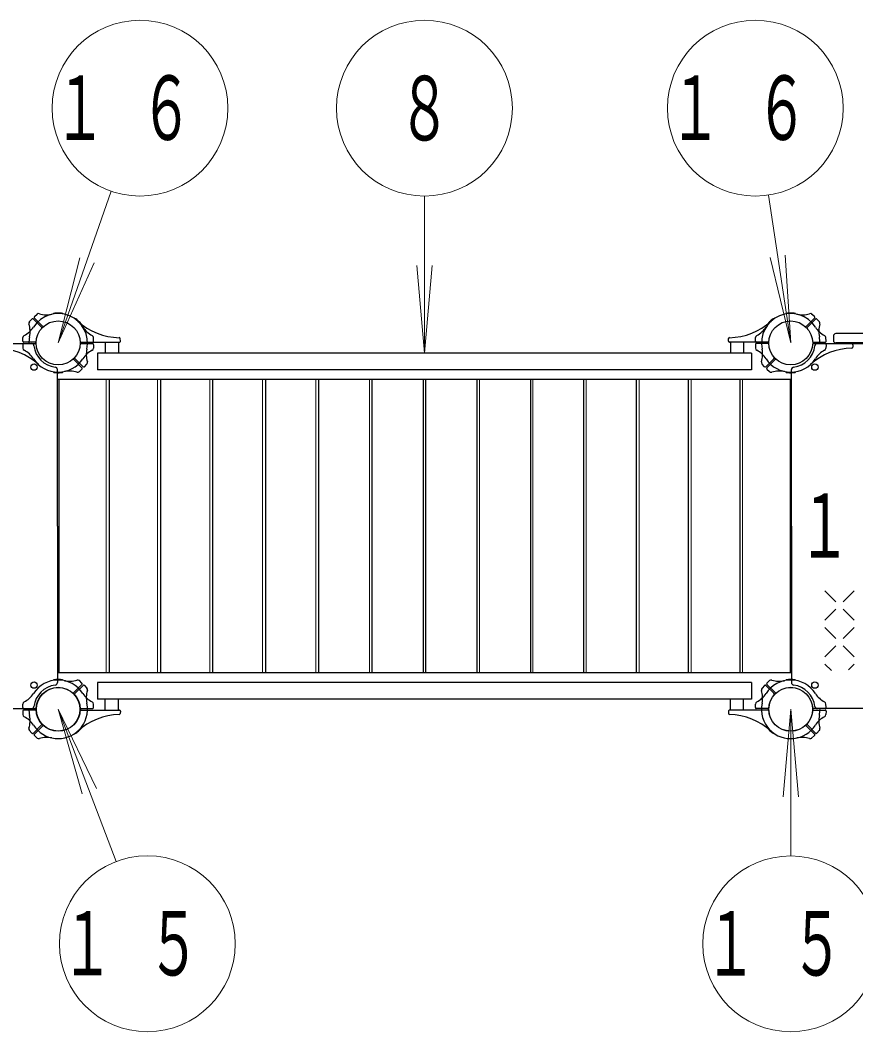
# Model space of a CAD drawing. Units: millimetres on the paper, scale 1:60. Extents: x -385 to 0, y -594 to 267.
# Drawn here: x -240.52 to -212.01, y 168.93 to 203.44 of the extents above; entities that cross this region are included whole.
import ezdxf
from ezdxf.enums import TextEntityAlignment as Align

# ---------------------------------------------------------------- set-up
doc = ezdxf.new("R2010")
doc.units = ezdxf.units.MM
doc.layers.add('LY_1', color=7, linetype='Continuous', lineweight=25)
doc.styles.add('ＭＳ ゴシック', font='')
doc.styles.get('ＭＳ ゴシック').set_extended_font_data('MS Gothic')

msp = doc.modelspace()

# ---------------------------------------------------------------- linework, layer by layer
at = {"layer": 'LY_1', "lineweight": 13}
for p, q in [((-237.422, 197.608), (-239.226, 192.432)), ((-226.726, 197.441), (-226.726, 192.082)), ((-214.987, 197.475), (-214.226, 192.432)), ((-239.226, 192.432), (-238.489, 195.34)), ((-214.226, 192.432), (-214.93, 195.348)), ((-214.226, 192.432), (-214.413, 195.426)), ((-239.226, 192.432), (-237.996, 195.168)), ((-226.726, 192.082), (-226.988, 195.07)), ((-226.726, 192.082), (-226.465, 195.07)), ((-237.586, 191.182), (-237.586, 181.182)), ((-235.831, 191.182), (-235.831, 181.182)), ((-234.05, 191.182), (-234.05, 181.182)), ((-232.248, 191.182), (-232.248, 181.182)), ((-230.431, 191.182), (-230.431, 181.182)), ((-228.602, 191.182), (-228.602, 181.182)), ((-224.85, 191.182), (-224.85, 181.182)), ((-223.022, 191.182), (-223.022, 181.182)), ((-221.204, 191.182), (-221.204, 181.182)), ((-219.402, 191.182), (-219.402, 181.182)), ((-217.621, 191.182), (-217.621, 181.182)), ((-215.867, 191.182), (-215.867, 181.182)), ((-212.683, 183.6), (-213.058, 183.975)), ((-212.058, 183.975), (-212.433, 183.6)), ((-212.683, 183.35), (-213.058, 182.975)), ((-212.058, 182.975), (-212.433, 183.35)), ((-212.683, 182.35), (-213.058, 182.725)), ((-212.058, 182.725), (-212.433, 182.35)), ((-212.683, 182.1), (-213.058, 181.725)), ((-212.058, 181.725), (-212.433, 182.1)), ((-212.835, 181.253), (-213.058, 181.475)), ((-212.058, 181.475), (-212.257, 181.276)), ((-239.226, 179.932), (-238.408, 177.046)), ((-239.226, 179.932), (-237.919, 177.232)), ((-237.25, 174.737), (-239.226, 179.932)), ((-214.226, 179.932), (-214.488, 176.943)), ((-214.226, 179.932), (-213.965, 176.943)), ((-214.226, 174.931), (-214.226, 179.932))]:
    msp.add_line(p, q, dxfattribs=at)
at = {"layer": 'LY_1'}
for p, q in [((-239.761, 193.002), (-240.039, 193.28)), ((-240.038, 193.328), (-239.942, 193.417)), ((-239.393, 193.418), (-239.393, 193.421)), ((-239.06, 193.418), (-239.06, 193.421)), ((-214.393, 193.418), (-214.393, 193.421)), ((-214.06, 193.418), (-214.06, 193.421)), ((-213.692, 193.002), (-213.414, 193.28)), ((-213.415, 193.328), (-213.511, 193.417)), ((-240.122, 193.243), (-240.211, 193.147)), ((-239.796, 192.967), (-240.074, 193.244)), ((-238.647, 193.247), (-238.645, 193.249)), ((-238.411, 193.011), (-238.409, 193.013)), ((-215.041, 193.011), (-215.043, 193.013)), ((-214.806, 193.247), (-214.807, 193.249)), ((-213.656, 192.967), (-213.379, 193.244)), ((-213.331, 193.243), (-213.241, 193.147)), ((-240.433, 192.491), (-240.429, 192.613)), ((-238.019, 192.491), (-238.024, 192.622)), ((-237.102, 192.492), (-237.107, 192.579)), ((-216.35, 192.492), (-216.346, 192.579)), ((-215.433, 192.491), (-215.429, 192.622)), ((-213.019, 192.491), (-213.023, 192.613)), ((-212.768, 192.665), (-212.768, 192.515)), ((-203.268, 192.749), (-212.685, 192.749)), ((-245.476, 192.407), (-240.007, 192.407)), ((-240.433, 192.372), (-240.429, 192.241)), ((-240.007, 192.457), (-240.4, 192.457)), ((-238.445, 192.457), (-237.135, 192.457)), ((-238.445, 192.407), (-238.052, 192.407)), ((-238.019, 192.372), (-238.023, 192.251)), ((-237.62, 192.457), (-237.62, 192.082)), ((-237.166, 192.457), (-237.166, 192.082)), ((-215.007, 192.457), (-216.317, 192.457)), ((-216.286, 192.457), (-216.286, 192.082)), ((-215.833, 192.457), (-215.833, 192.082)), ((-215.433, 192.372), (-215.429, 192.251)), ((-215.007, 192.407), (-215.4, 192.407)), ((-213.445, 192.457), (-213.052, 192.457)), ((-213.445, 192.407), (-207.976, 192.407)), ((-213.019, 192.372), (-213.024, 192.241)), ((-203.268, 192.432), (-212.685, 192.432)), ((-212.102, 192.372), (-212.107, 192.284)), ((-238.656, 191.897), (-238.379, 191.62)), ((-215.566, 192.082), (-237.887, 192.082)), ((-237.887, 192.082), (-237.887, 191.515)), ((-215.566, 192.082), (-215.566, 191.515)), ((-214.796, 191.897), (-215.074, 191.62)), ((-238.692, 191.862), (-238.414, 191.584)), ((-238.415, 191.536), (-238.503, 191.454)), ((-238.331, 191.62), (-238.248, 191.709)), ((-215.122, 191.62), (-215.205, 191.709)), ((-214.761, 191.862), (-215.039, 191.584)), ((-215.038, 191.536), (-214.949, 191.454)), ((-239.393, 191.446), (-239.393, 191.443)), ((-239.251, 186.182), (-239.251, 191.522)), ((-239.06, 191.446), (-239.06, 191.443)), ((-215.566, 191.515), (-237.887, 191.515)), ((-214.393, 191.446), (-214.393, 191.443)), ((-214.201, 186.182), (-214.201, 191.522)), ((-214.06, 191.446), (-214.06, 191.443)), ((-214.226, 191.182), (-239.226, 191.182)), ((-239.207, 191.182), (-239.207, 181.182)), ((-237.485, 191.182), (-237.485, 181.182)), ((-235.732, 191.182), (-235.732, 181.182)), ((-233.954, 191.182), (-233.954, 181.182)), ((-232.155, 191.182), (-232.155, 181.182)), ((-230.34, 191.182), (-230.34, 181.182)), ((-228.516, 191.182), (-228.516, 181.182)), ((-226.766, 191.182), (-226.766, 181.182)), ((-226.686, 191.182), (-226.686, 181.182)), ((-224.937, 191.182), (-224.937, 181.182)), ((-223.112, 191.182), (-223.112, 181.182)), ((-221.298, 191.182), (-221.298, 181.182)), ((-219.499, 191.182), (-219.499, 181.182)), ((-217.72, 191.182), (-217.72, 181.182)), ((-215.967, 191.182), (-215.967, 181.182)), ((-214.245, 191.182), (-214.245, 181.182)), ((-239.251, 186.182), (-239.251, 180.842)), ((-214.201, 186.182), (-214.201, 180.842)), ((-214.226, 181.182), (-239.226, 181.182)), ((-239.393, 180.918), (-239.393, 180.921)), ((-239.06, 180.918), (-239.06, 180.921)), ((-238.415, 180.828), (-238.503, 180.91)), ((-237.887, 180.849), (-237.887, 180.282)), ((-215.566, 180.849), (-237.887, 180.849)), ((-215.566, 180.849), (-215.566, 180.282)), ((-215.038, 180.828), (-214.949, 180.91)), ((-214.393, 180.918), (-214.393, 180.921)), ((-214.06, 180.918), (-214.06, 180.921)), ((-238.692, 180.502), (-238.414, 180.78)), ((-238.656, 180.467), (-238.379, 180.744)), ((-238.331, 180.743), (-238.248, 180.655)), ((-215.122, 180.743), (-215.205, 180.655)), ((-214.796, 180.467), (-215.074, 180.744)), ((-214.761, 180.502), (-215.039, 180.78)), ((-215.566, 180.282), (-237.887, 180.282)), ((-237.62, 179.907), (-237.62, 180.282)), ((-237.166, 179.907), (-237.166, 180.282)), ((-216.286, 179.907), (-216.286, 180.282)), ((-215.833, 179.907), (-215.833, 180.282)), ((-245.476, 179.957), (-240.007, 179.957)), ((-240.433, 179.991), (-240.429, 180.122)), ((-240.433, 179.872), (-240.429, 179.751)), ((-240.007, 179.907), (-240.4, 179.907)), ((-238.445, 179.957), (-238.052, 179.957)), ((-238.445, 179.907), (-237.135, 179.907)), ((-238.019, 179.991), (-238.023, 180.113)), ((-237.102, 179.872), (-237.107, 179.784)), ((-216.35, 179.872), (-216.346, 179.784)), ((-215.007, 179.907), (-216.317, 179.907)), ((-215.433, 179.991), (-215.429, 180.113)), ((-215.007, 179.957), (-215.4, 179.957)), ((-207.976, 179.957), (-213.445, 179.957)), ((-213.445, 179.907), (-213.052, 179.907)), ((-213.019, 179.991), (-213.024, 180.122)), ((-213.019, 179.872), (-213.023, 179.751)), ((-240.122, 179.12), (-240.211, 179.216)), ((-239.796, 179.397), (-240.074, 179.12)), ((-239.761, 179.362), (-240.039, 179.084)), ((-238.647, 179.117), (-238.645, 179.115)), ((-238.411, 179.353), (-238.409, 179.351)), ((-215.041, 179.353), (-215.043, 179.351)), ((-214.806, 179.117), (-214.807, 179.115)), ((-213.692, 179.362), (-213.414, 179.084)), ((-213.656, 179.397), (-213.379, 179.12)), ((-213.331, 179.12), (-213.241, 179.216)), ((-240.038, 179.036), (-239.942, 178.947)), ((-213.415, 179.036), (-213.511, 178.947))]:
    msp.add_line(p, q, dxfattribs=at)
at = {"layer": 'LY_1', "lineweight": 13}
for centre in [(-236.434, 200.441), (-226.726, 200.441), (-215.434, 200.441), (-236.183, 171.933), (-214.226, 171.931)]:
    msp.add_circle(centre, 3, dxfattribs=at)
at = {"layer": 'LY_1'}
for centre, radius in [((-239.226, 192.432), 0.75), ((-214.226, 192.432), 0.75), ((-240.051, 191.607), 0.108), ((-213.401, 191.607), 0.108), ((-240.051, 180.757), 0.108), ((-213.401, 180.757), 0.108), ((-239.226, 179.932), 0.75), ((-239.226, 179.932), 0.743), ((-214.226, 179.932), 0.75), ((-214.226, 179.932), 0.743)]:
    msp.add_circle(centre, radius, dxfattribs=at)
for centre, radius, start, end in [((-239.226, 192.432), 1, 347.7272, 147.2728), ((-240.015, 193.303), 0.0333, 133, 225), ((-239.892, 193.349), 0.0833, 72.4588, 133), ((-239.616, 194.223), 0.833, 252.4588, 282.2728), ((-239.376, 193.421), 0.0167, 98.6269, 180), ((-239.226, 192.432), 1.017, 90, 98.6269), ((-239.226, 192.432), 1.017, 81.3731, 90), ((-239.076, 193.421), 0.0167, 0, 81.3731), ((-214.226, 192.432), 1, 32.7272, 192.2728), ((-214.376, 193.421), 0.0167, 98.6269, 180), ((-214.226, 192.432), 1.017, 90, 98.6269), ((-214.226, 192.432), 1.017, 81.3731, 90), ((-214.076, 193.421), 0.0167, 0, 81.3731), ((-213.837, 194.223), 0.833, 257.7272, 287.5412), ((-213.56, 193.349), 0.0833, 47, 107.5412), ((-213.437, 193.303), 0.0333, 315, 47), ((-240.769, 193.423), 0.833, 297.4588, 327.2728), ((-240.144, 193.098), 0.0833, 137, 197.5412), ((-241.018, 192.822), 0.833, 347.7272, 17.5412), ((-240.097, 193.221), 0.0333, 45, 137), ((-239.82, 192.943), 0.0333, 319.2707, 45), ((-239.737, 193.025), 0.0333, 225, 310.7293), ((-238.633, 193.237), 0.0167, 53.6269, 135), ((-239.226, 192.432), 1.017, 45, 53.6269), ((-237.098, 194.777), 2.167, 227.7828, 268.9158), ((-239.226, 192.432), 1.017, 36.3731, 45), ((-238.421, 193.025), 0.0167, 315, 36.3731), ((-237.684, 193.423), 0.833, 212.7272, 242.5412), ((-216.354, 194.777), 2.167, 271.0842, 312.2172), ((-215.769, 193.423), 0.833, 297.4588, 327.2728), ((-215.031, 193.025), 0.0167, 143.6269, 225), ((-214.226, 192.432), 1.017, 135, 143.6269), ((-214.226, 192.432), 1.017, 126.3731, 135), ((-214.819, 193.237), 0.0167, 45, 126.3731), ((-213.715, 193.025), 0.0333, 229.2707, 315), ((-213.633, 192.943), 0.0333, 135, 220.7293), ((-212.684, 193.423), 0.833, 212.7272, 242.5412), ((-213.355, 193.221), 0.0333, 43, 135), ((-212.435, 192.822), 0.833, 162.4588, 192.2728), ((-213.309, 193.098), 0.0833, 342.4588, 43), ((-240.346, 192.61), 0.0833, 117.4588, 178), ((-239.226, 192.432), 1, 167.7272, 181.4325), ((-238.107, 192.61), 0.0833, 2, 62.5412), ((-237.14, 192.578), 0.0333, 3, 88.9159), ((-216.312, 192.578), 0.0333, 91.0841, 177), ((-215.346, 192.61), 0.0833, 117.4588, 178), ((-214.226, 192.432), 1, 358.5675, 12.2728), ((-213.107, 192.61), 0.0833, 2, 62.5412), ((-212.685, 192.665), 0.0833, 90, 180), ((-241.354, 190.087), 2.167, 47.7828, 88.9159), ((-240.4, 192.49), 0.0333, 178, 270), ((-240.4, 192.374), 0.0333, 90, 182), ((-240.346, 192.254), 0.0833, 182, 242.5412), ((-240.136, 192.324), 0.0833, 6.7872, 90), ((-239.226, 192.432), 0.833, 186.7872, 263.2128), ((-240.007, 192.49), 0.0333, 270, 355.7293), ((-240.007, 192.374), 0.0333, 4.2707, 90), ((-238.445, 192.49), 0.0333, 184.2707, 270), ((-238.445, 192.374), 0.0333, 90, 175.7293), ((-238.107, 192.254), 0.0833, 297.4588, 358), ((-238.052, 192.49), 0.0333, 270, 2), ((-238.052, 192.374), 0.0333, 358, 90), ((-237.135, 192.49), 0.0333, 270, 3), ((-216.317, 192.49), 0.0333, 177, 270), ((-215.4, 192.49), 0.0333, 178, 270), ((-215.4, 192.374), 0.0333, 90, 182), ((-215.346, 192.254), 0.0833, 182, 242.5412), ((-215.007, 192.49), 0.0333, 270, 355.7293), ((-215.007, 192.374), 0.0333, 4.2707, 90), ((-214.226, 192.432), 0.833, 276.7872, 353.2128), ((-212.098, 190.087), 2.167, 91.0841, 132.2172), ((-213.445, 192.49), 0.0333, 184.2707, 270), ((-213.445, 192.374), 0.0333, 90, 175.7293), ((-213.316, 192.324), 0.0833, 90, 173.2128), ((-213.107, 192.254), 0.0833, 297.4588, 358), ((-213.052, 192.49), 0.0333, 270, 2), ((-213.052, 192.374), 0.0333, 358, 90), ((-212.685, 192.515), 0.0833, 180, 270), ((-212.14, 192.286), 0.0333, 271.0842, 357), ((-212.135, 192.374), 0.0333, 357, 90), ((-240.769, 191.441), 0.833, 32.7272, 62.5412), ((-239.226, 192.432), 1, 212.7272, 327.2728), ((-238.633, 191.921), 0.0333, 139.2707, 225), ((-237.684, 191.441), 0.833, 117.4588, 147.2728), ((-237.435, 192.042), 0.833, 167.7272, 197.5412), ((-215.769, 191.441), 0.833, 32.7272, 62.5412), ((-216.018, 192.042), 0.833, 342.4588, 12.2728), ((-214.226, 192.432), 1, 212.7272, 327.2728), ((-214.82, 191.921), 0.0333, 315, 40.7293), ((-212.684, 191.441), 0.833, 117.4588, 147.2728), ((-239.335, 191.522), 0.0833, 0, 83.2128), ((-238.715, 191.838), 0.0333, 45, 130.7293), ((-238.437, 191.561), 0.0333, 313, 45), ((-238.355, 191.643), 0.0333, 225, 317), ((-238.309, 191.766), 0.0833, 317, 17.5412), ((-215.144, 191.766), 0.0833, 162.4588, 223), ((-215.097, 191.643), 0.0333, 223, 315), ((-215.015, 191.561), 0.0333, 135, 227), ((-214.737, 191.838), 0.0333, 49.2707, 135), ((-214.118, 191.522), 0.0833, 96.7872, 180), ((-239.376, 191.443), 0.0167, 180, 261.3731), ((-239.226, 192.432), 1.017, 261.3731, 270), ((-239.226, 192.432), 1.017, 270, 278.6269), ((-239.076, 191.443), 0.0167, 278.6269, 0), ((-238.837, 190.64), 0.833, 72.4588, 102.2728), ((-238.56, 191.514), 0.0833, 252.4588, 313), ((-214.892, 191.514), 0.0833, 227, 287.5412), ((-214.616, 190.64), 0.833, 77.7272, 107.5412), ((-214.376, 191.443), 0.0167, 180, 261.3731), ((-214.226, 192.432), 1.017, 261.3731, 270), ((-214.226, 192.432), 1.017, 270, 278.6269), ((-214.076, 191.443), 0.0167, 278.6269, 0), ((-239.226, 179.932), 1, 32.7272, 147.2728), ((-239.376, 180.921), 0.0167, 98.6269, 180), ((-239.226, 179.932), 1.017, 90, 98.6269), ((-239.335, 180.842), 0.0833, 276.7872, 0), ((-239.226, 179.932), 1.017, 81.3731, 90), ((-239.076, 180.921), 0.0167, 0, 81.3731), ((-238.837, 181.723), 0.833, 257.7272, 287.5412), ((-238.56, 180.849), 0.0833, 47, 107.5412), ((-214.226, 179.932), 1, 32.7272, 147.2728), ((-214.892, 180.849), 0.0833, 72.4588, 133), ((-214.616, 181.723), 0.833, 252.4588, 282.2728), ((-214.376, 180.921), 0.0167, 98.6269, 180), ((-214.226, 179.932), 1.017, 90, 98.6269), ((-214.226, 179.932), 1.017, 81.3731, 90), ((-214.118, 180.842), 0.0833, 180, 263.2128), ((-214.076, 180.921), 0.0167, 0, 81.3731), ((-239.226, 179.932), 0.833, 96.7872, 173.2128), ((-238.715, 180.525), 0.0333, 229.2707, 315), ((-238.437, 180.803), 0.0333, 315, 47), ((-238.355, 180.721), 0.0333, 43, 135), ((-237.435, 180.322), 0.833, 162.4588, 192.2728), ((-238.309, 180.598), 0.0833, 342.4588, 43), ((-215.144, 180.598), 0.0833, 137, 197.5412), ((-216.018, 180.322), 0.833, 347.7272, 17.5412), ((-215.097, 180.721), 0.0333, 45, 137), ((-215.015, 180.803), 0.0333, 133, 225), ((-214.737, 180.525), 0.0333, 225, 310.7293), ((-214.226, 179.932), 0.833, 6.7872, 83.2128), ((-240.346, 180.11), 0.0833, 117.4588, 178), ((-240.769, 180.923), 0.833, 297.4588, 327.2728), ((-238.633, 180.443), 0.0333, 135, 220.7293), ((-239.226, 179.932), 1, 315, 12.2728), ((-237.684, 180.923), 0.833, 212.7272, 242.5412), ((-238.107, 180.11), 0.0833, 2, 62.5412), ((-215.346, 180.11), 0.0833, 117.4588, 178), ((-215.769, 180.923), 0.833, 297.4588, 327.2728), ((-214.226, 179.932), 1, 167.7272, 225), ((-214.82, 180.443), 0.0333, 319.2707, 45), ((-212.684, 180.923), 0.833, 212.7272, 242.5412), ((-213.107, 180.11), 0.0833, 2, 62.5412), ((-240.4, 179.99), 0.0333, 178, 270), ((-240.4, 179.874), 0.0333, 90, 182), ((-239.226, 179.932), 1, 178.5675, 192.2728), ((-240.136, 180.04), 0.0833, 270, 353.2128), ((-240.007, 179.99), 0.0333, 270, 355.7293), ((-240.007, 179.874), 0.0333, 4.2707, 90), ((-238.445, 179.99), 0.0333, 184.2707, 270), ((-238.445, 179.874), 0.0333, 90, 175.7293), ((-238.052, 179.99), 0.0333, 270, 2), ((-237.135, 179.874), 0.0333, 357, 90), ((-216.317, 179.874), 0.0333, 90, 183), ((-215.4, 179.99), 0.0333, 178, 270), ((-215.007, 179.99), 0.0333, 270, 355.7293), ((-215.007, 179.874), 0.0333, 4.2707, 90), ((-213.445, 179.99), 0.0333, 184.2707, 270), ((-213.445, 179.874), 0.0333, 90, 175.7293), ((-213.316, 180.04), 0.0833, 186.7872, 270), ((-214.226, 179.932), 1, 347.7272, 1.4325), ((-213.052, 179.99), 0.0333, 270, 2), ((-213.052, 179.874), 0.0333, 358, 90), ((-240.346, 179.754), 0.0833, 182, 242.5412), ((-240.769, 178.941), 0.833, 32.7272, 62.5412), ((-241.018, 179.542), 0.833, 342.4588, 12.2728), ((-237.098, 177.587), 2.167, 91.0841, 132.2172), ((-237.14, 179.786), 0.0333, 271.0842, 357), ((-216.312, 179.786), 0.0333, 183, 268.9158), ((-216.354, 177.587), 2.167, 47.7828, 88.9159), ((-212.684, 178.941), 0.833, 117.4588, 147.2728), ((-212.435, 179.542), 0.833, 167.7272, 197.5412), ((-213.107, 179.754), 0.0833, 297.4588, 358), ((-240.144, 179.266), 0.0833, 162.4588, 223), ((-240.097, 179.143), 0.0333, 223, 315), ((-239.226, 179.932), 1, 212.7272, 315), ((-239.82, 179.421), 0.0333, 315, 40.7293), ((-239.737, 179.338), 0.0333, 49.2707, 135), ((-238.633, 179.127), 0.0167, 225, 306.3731), ((-239.226, 179.932), 1.017, 306.3731, 315), ((-239.226, 179.932), 1.017, 315, 323.6269), ((-238.421, 179.339), 0.0167, 323.6269, 45), ((-215.031, 179.339), 0.0167, 135, 216.3731), ((-214.226, 179.932), 1.017, 216.3731, 225), ((-214.226, 179.932), 1.017, 225, 233.6269), ((-214.226, 179.932), 1, 225, 327.2728), ((-214.819, 179.127), 0.0167, 233.6269, 315), ((-213.715, 179.338), 0.0333, 45, 130.7293), ((-213.633, 179.421), 0.0333, 139.2707, 225), ((-213.355, 179.143), 0.0333, 225, 317), ((-213.309, 179.266), 0.0833, 317, 17.5412), ((-240.015, 179.061), 0.0333, 135, 227), ((-239.892, 179.014), 0.0833, 227, 287.5412), ((-239.616, 178.14), 0.833, 77.7272, 107.5412), ((-213.837, 178.14), 0.833, 72.4588, 102.2728), ((-213.56, 179.014), 0.0833, 252.4588, 313), ((-213.437, 179.061), 0.0333, 313, 45)]:
    msp.add_arc(centre, radius, start, end, dxfattribs=at)

# ---------------------------------------------------------------- texts
at = {"layer": 'LY_1', "style": 'ＭＳ ゴシック', "width": 0.6}
msp.add_text('８', height=2.199, dxfattribs=at).set_placement((-226.726, 200.441), align=Align.MIDDLE_CENTER)
at = {"layer": 'LY_1', "char_height": 2.199, "style": 'ＭＳ ゴシック'}
for s, insert, attachment_point in [('\\T1.64;\\W0.6;１６', (-236.434, 200.441), 5), ('\\T1.64;\\W0.6;１６', (-215.434, 200.441), 5), ('\\T1.64;\\W0.6;１５００', (-213.976, 186.182), 4), ('\\T1.64;\\W0.6;１５', (-236.183, 171.933), 5), ('\\T1.64;\\W0.6;１５', (-214.226, 171.931), 5)]:
    msp.add_mtext(s, dxfattribs=dict(at, insert=insert, attachment_point=attachment_point))

doc.saveas('drawing.dxf')
